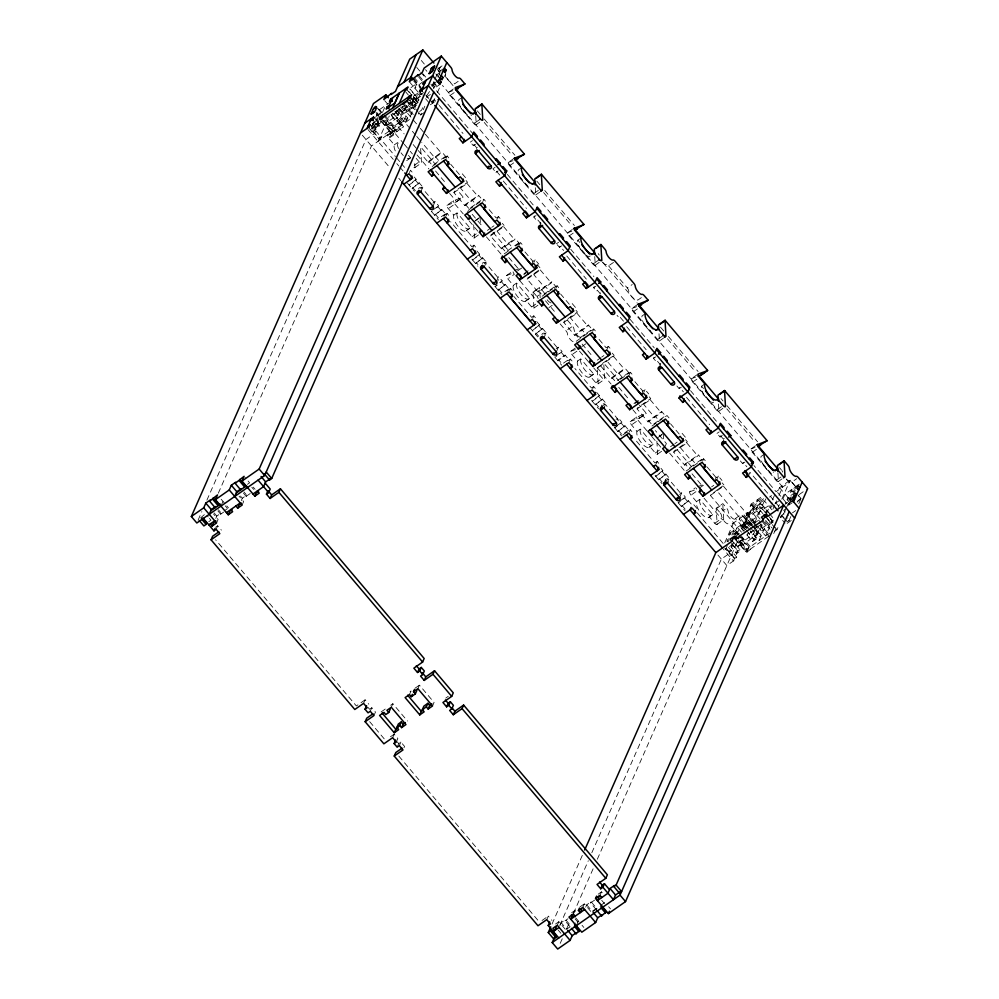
<?xml version="1.0" encoding="UTF-8"?>
<svg xmlns="http://www.w3.org/2000/svg" width="999" height="999" viewBox="0 0 999 999"><rect width="100%" height="100%" fill="white"/><g stroke="black" fill="none" stroke-linecap="round" stroke-linejoin="round"><path stroke-width="0.75" stroke-dasharray="5 3.75" d="M737.512 532.717L734.69 534.403M378.246 116.808L376.586 120.742L378.171 120.005M743.019 539.01L739.822 541.333L737.474 546.803L740.783 544.268L743.044 539.085L741.645 537.387M198.089 520.129L201.86 511.575M206.893 500.174L365.959 139.51L374.775 133.342L380.269 139.835L381.318 137.475L375.811 130.981L373.564 132.555L378.858 120.567L372.29 125.15L374.126 127.31L380.694 122.727L381.73 120.367M373.551 122.303L370.304 129.67L379.046 123.551L376.298 120.305M375.724 117.383L378.971 110.015L391.371 101.336M200.574 517.919L205.469 513.673L208.217 516.92M369.205 128.371L372.127 131.843L373.176 129.483L379.732 124.887L377.897 122.727L371.341 127.31L373.176 129.483M374.126 127.31L375.162 124.95L380.631 121.129M382.605 112.163L385.602 105.37M375.811 130.981L374.712 133.391L371.054 129.058M379.046 123.551L378.009 125.911L374.35 121.591M372.127 131.843L378.696 127.248L379.732 124.887M218.319 493.206L371.453 145.991L387.512 134.765L389.073 131.219L390.909 133.379L389.348 136.925L387.512 134.765M378.034 141.396L389.298 115.934M391.683 115.534L392.732 113.174L398.226 119.655L397.177 122.015L391.683 115.534L400.437 109.403L398.176 114.523L385.764 123.202L383.017 119.955M220.929 506.131L223.002 501.411L218.631 504.47M215.759 518.444L216.808 516.083L221.179 513.024L218.431 509.777M216.558 522.964L218.119 519.418L213.536 514.01M217.907 510.951L220.654 514.198L221.179 513.024M399.675 108.304L394.78 112.55M381.069 121.241L390.259 132.03L391.296 129.67L407.767 118.057L399.875 108.741M216.146 529.333L217.707 525.799L221.366 530.119M402.622 106.244L402.11 107.417L404.295 105.894M381.293 120.991L391.371 132.879L392.445 130.494L381.418 117.545M396.815 110.215L400.474 114.548L401.523 112.188L419.018 99.937L409.865 89.123M398.326 122.852L400.162 125.012L406.718 120.417L404.895 118.257L398.326 122.852L397.115 125.599L404.145 133.903M398.226 119.655L400.412 118.132L402.659 113.012L399.001 108.691M400.611 106.993L405.532 112.812L406.581 110.452L404.745 108.292L406.418 104.52M389.348 136.925L393.718 133.866L395.279 130.32L385.414 118.681M391.371 132.879L412.063 117.582M404.745 109.927L407.205 104.333M400.162 125.012L401.198 122.652L393.306 113.337M407.517 101.998L409.353 104.158L410.389 101.811L423.526 92.62M422.714 81.856L414.81 88.199L416.895 83.479L409.353 88.761M403.671 121.004L405.931 115.896L397.177 122.015M414.086 97.415L411.313 103.709L413.136 105.869L412.1 108.229L408.154 103.571M406.718 120.417L407.767 118.057M415.921 99.575L416.958 97.215L410.052 89.061M415.796 103.834L410.239 116.421L412.724 114.685M404.745 108.292L417.869 99.113L420.092 94.081M241.283 500.586L242.32 498.226L246.703 495.167L243.956 491.92M391.296 129.67L385.801 123.177L384.727 125.562L386.95 124.013L385.876 126.398L390.771 122.153L412.849 107.517L413.923 105.132L417.982 102.298L419.018 99.937M242.07 505.107L243.631 501.573L239.061 496.166M243.431 493.106L246.179 496.341L246.703 495.167M429.52 91.533L425.087 98.139L429.67 103.546M418.356 114.011L418.906 112.8M431.905 86.114L434.303 80.682M434.902 79.321L440.284 67.108M422.652 107.73L421.615 110.09L419.418 111.626M434.627 82.218L433.067 85.764L431.231 83.604M418.731 112.662L420.704 114.985L422.265 111.451M423.251 109.765L424.812 106.231M440.097 72.577L437.862 77.647L436.063 75.462M436.638 85.077L434.453 86.601L433.416 88.961L439.972 84.378M432.729 103.134L435.015 98.027M437.4 92.595L440.397 85.814M444.592 76.311L445.779 73.601M409.44 172.565L410.489 170.205L414.148 174.538M419.18 182.829L412.1 188.599L419.18 182.829L422.852 187.15L420.766 191.87M416.133 179.221L409.041 184.99L415.609 180.394L416.133 179.221L414.298 177.06M418.206 150.512L428.259 162.362L428.771 161.189L441.908 151.998L445.566 156.331L444.53 158.691M428.259 162.362L441.383 153.184L441.908 151.998M446.166 158.366L447.202 156.006L450.861 160.327M432.979 206.293L435.064 201.573L438.723 205.894L433.828 210.14M431.643 211.663L432.155 210.489M441.77 209.503L434.69 215.272L441.77 209.503L445.442 213.823L444.393 216.184M475.574 144.193L473.389 145.717L470.329 142.12L470.854 140.934M473.389 145.717L473.901 144.543L477.572 148.863M476.735 203.409L482.205 199.588L478.533 195.255L478.022 196.441L464.897 205.619L453.908 192.645L454.42 191.471L467.544 182.28L465.721 180.12M446.078 215.821L447.127 213.461L450.786 217.782M460.989 186.875L460.464 188.049L471.453 201.036L471.978 199.85L475.636 204.171L469.08 208.766L467.52 212.312M453.908 192.645L467.033 183.466L467.544 182.28M464.897 205.619L465.409 204.445L478.533 195.255M482.792 201.611L483.841 199.251L487.5 203.584M495.104 167.258L492.919 168.794L495.979 172.39L496.491 171.216L500.162 175.537M472.952 247.54L473.988 245.18L477.659 249.513M479.632 254.196L472.552 259.965L479.108 255.382L479.632 254.196L476.885 250.949M482.692 257.804L475.599 263.574L482.692 257.804L486.351 262.125L484.265 266.845M497.452 218.918L498.489 216.558L502.16 220.879M517.794 245.205L518.843 242.844L515.172 238.511L514.66 239.698L501.535 248.876L490.534 235.901L491.058 234.715L497.627 230.132L497.102 231.306L508.091 244.28L508.616 243.107L512.275 247.427M490.534 235.901L503.671 226.723L504.183 225.537L502.36 223.376M501.535 248.876L502.047 247.702L515.172 238.511M496.478 281.268L498.563 276.548L502.222 280.869L495.142 286.638L502.222 280.869M498.076 280.469L498.464 279.595M505.282 284.478L498.201 290.247L505.282 284.478L508.941 288.798L507.904 291.159M519.43 244.867L520.479 242.507L524.138 246.84M541.071 223.838L537.412 219.518L536.888 220.692L533.841 217.095L534.353 215.909M509.59 290.796L510.626 288.436L514.285 292.769M531.381 264.885L532.942 261.351L535.127 259.815L538.798 264.136M534.09 262.175L535.127 259.815M554.433 288.461L555.481 286.101L551.81 281.768L551.298 282.954L538.174 292.133L527.172 279.158L527.697 277.972L540.821 268.793L538.074 265.547M534.265 273.389L533.741 274.563L544.73 287.537L545.254 286.363L548.913 290.684L542.357 295.279L538.686 290.946L551.81 281.768M527.172 279.158L540.309 269.967L540.821 268.793M538.174 292.133L538.686 290.946M557.192 244.668L559.477 247.377L560.002 246.191L563.661 250.512M532.779 318.206L533.816 315.846L537.474 320.167M363.549 703.371L365.11 699.824L368.768 704.158M539.472 324.85L532.392 330.619L539.472 324.85L535.814 320.517M542.532 328.446L535.452 334.228L542.532 328.446L546.191 332.779L544.105 337.5M556.068 288.124L557.117 285.764L560.776 290.097M370.254 711.276L371.815 707.742L375.474 712.062L373.913 715.596M391.283 707.267L392.844 703.721L407.505 721.028M586.65 333.179L592.12 329.345L588.448 325.025L587.936 326.211L574.812 335.389L563.811 322.415L564.335 321.228L577.459 312.05L575.624 309.89M570.904 316.646L570.379 317.819L581.368 330.794L581.893 329.62L585.551 333.941L578.995 338.536L575.324 334.203L588.448 325.025M556.318 351.91L558.404 347.19L562.075 351.523L556.081 356.531M563.811 322.415L576.935 313.224L577.459 312.05M409.49 694.53L411.051 690.996L407.767 693.294M558.553 359.715L558.041 360.901L565.122 355.12L568.781 359.453L562.225 364.036L558.553 359.715L565.122 355.12M392.632 737.699L394.193 734.165L397.852 738.486L396.291 742.032M599.999 293.406L597.252 290.172L596.728 291.346L593.681 287.737L594.193 286.563M417.869 688.673L419.43 685.127L434.09 702.434L432.53 705.968M574.812 335.389L575.324 334.203M397.14 747.14L398.701 743.606L400.886 742.07L404.558 746.39L402.997 749.937M399.325 745.616L400.886 742.07M569.418 361.463L570.454 359.103L574.113 363.424M592.707 331.381L593.756 329.021L597.414 333.354M607.367 348.688L608.403 346.328L612.075 350.649M592.632 388.848L593.668 386.488L597.34 390.809M575.274 348.077L570.679 351.298A2.897 1.136 55 0 0 571.99 354.633L577.484 361.126A10.152 3.971 55 0 0 582.08 372.827A10.152 3.971 55 0 0 590.309 376.261L595.804 382.754A2.897 1.136 55 0 0 598.151 383.741L597.19 368.144A2.91 1.136 55 0 1 597.252 367.719L613.573 356.481L614.098 355.307L612.262 353.147M599.313 395.492L592.232 401.273L598.801 396.678L599.313 395.492L596.565 392.257M602.372 399.101L595.292 404.87L602.372 399.101L606.031 403.421L603.958 408.141M622.19 377.197L618.531 372.877L618.006 374.051L607.017 361.076L607.542 359.89L600.973 364.485L600.449 365.671L611.45 378.646L611.962 377.46L625.087 368.281L628.758 372.602L627.709 374.962M601.448 405.894L601.848 405.02M611.45 378.646L624.575 369.455L625.087 368.281M629.345 374.637L630.394 372.277L634.053 376.598M617.357 419.905L617.744 419.018L605.531 404.595A2.173 1.948 23.8 0 0 601.76 405.819M615.347 426.76L614.822 427.947L621.915 422.165L618.244 417.844L616.058 419.38M624.962 425.774L617.882 431.543L624.962 425.774L628.633 430.107L627.584 432.455M660.751 365.147L657.092 360.814L656.568 362L653.521 358.391L654.033 357.217M641.296 394.655L642.856 391.108L645.042 389.585L648.713 393.906M644.005 391.945L645.042 389.585M659.927 419.692L665.396 415.859L661.725 411.538L661.213 412.712L648.076 421.903L637.087 408.916L637.612 407.742L650.736 398.564L647.989 395.317M629.27 432.105L630.307 429.745L633.978 434.066M644.168 403.146L643.656 404.333L654.645 417.307L655.169 416.133L658.828 420.454L652.272 425.05L648.601 420.716L661.725 411.538M637.087 408.916L650.212 399.737L650.736 398.564M648.076 421.903L648.601 420.716M676.872 385.964L679.17 388.673L679.682 387.487L683.353 391.82M656.143 463.823L657.18 461.463L660.839 465.784M665.334 445.904L666.37 443.544L655.381 430.569M665.871 474.075L658.791 479.845L665.871 474.075L669.542 478.409L667.457 483.116M662.824 470.467L655.744 476.248L662.3 471.653L662.824 470.467L660.988 468.306M697.652 462.175L702.035 459.115L698.363 454.795L697.839 455.969L684.715 465.159L673.726 452.172L674.25 450.999L687.374 441.82L685.539 439.647M664.959 480.869L665.346 479.995M673.726 452.172L686.85 442.994L687.374 441.82M684.715 465.159L685.239 463.973L698.363 454.795M679.67 497.539L681.755 492.819L685.414 497.152L678.333 502.922L678.858 501.735M688.473 500.749L681.38 506.518L688.473 500.749L692.132 505.082M702.622 461.151L703.658 458.791L707.329 463.111M722.265 435.439L720.079 436.975L717.02 433.366L717.544 432.192M720.079 436.975L720.591 435.789L723.338 439.036M714.572 481.156L716.133 477.622L718.318 476.086L721.977 480.419M717.282 478.446L718.318 476.086M741.508 532.205L710.364 495.429L717.444 489.66L716.932 490.846L750.037 529.92M710.364 495.429L723.488 486.251L724.013 485.064L722.177 482.904M740.384 460.939L742.669 463.648L743.194 462.462L746.852 466.795M546.74 919.642L548.301 916.108L551.96 920.429M748.413 475.849L749.987 472.315L778.683 506.193M552.047 924L582.804 854.27M724.712 542.882L735.489 518.456L741.258 514.423L752.247 527.397M730.094 532.929L729.058 535.289L735.614 530.694L736.663 528.334L738.486 530.506L731.93 535.089L730.094 532.929L736.663 528.334M557.28 925.236L558.841 921.702L565.259 929.27M559.765 925.461L588.299 860.763M591.82 852.746L721.353 559.09L730.157 552.922L726.498 548.588M727.309 545.566L725.686 549.25L734.44 543.131L733.391 545.491L731.206 547.015L736.7 553.508L738.885 551.985L739.934 549.625L733.828 542.232M731.93 535.089L734.352 529.582L746.753 520.916L744.667 525.636L749.562 521.391L756.368 517.445L758.453 512.724L772.277 503.059M560.152 925.037L561.201 922.676L565.571 919.617L571.066 926.11L566.695 929.17L561.201 922.676M746.503 527.797L739.173 519.143L741.258 514.423M734.977 534.964L736.013 532.604L737.986 534.927M569.63 926.21L565.047 920.803L565.571 919.617M739.173 519.143L747.015 512.837L757.092 524.737M733.204 542.594L728.945 552.135L731.206 550.561L736.638 557.092L735.589 559.452L726.847 565.571L715.846 552.597M736.8 534.453L740.983 524.95L735.489 518.456M756.58 525.911L746.503 514.023L747.015 512.837M748.488 520.329L747.452 522.689L749.287 524.85L742.719 529.445L740.896 527.285L741.932 524.925L748.488 520.329L761.313 535.476L752.572 541.595L744.317 531.855M753.171 523.239L746.265 515.097L747.314 512.737L760.439 503.546L762.262 505.706L749.138 514.897L747.314 512.737M762.262 505.706L765.047 499.413L751.922 508.603L750.087 506.443L751.123 504.083L763.161 495.666M743.406 530.781L741.57 528.621L742.619 526.261L744.804 524.725L747.065 519.617L751.635 525.024M749.45 526.548L744.867 521.141L745.916 518.781L763.411 506.543L768.905 513.024M749.138 514.897L752.959 506.243L764.26 498.326M560.227 943.343L562.737 937.649M566.508 929.095L569.655 921.965M573.426 913.411L593.543 867.794M597.315 859.24L739.235 537.474M573.351 913.998L574.912 910.451L576.748 912.611M752.572 541.595L753.608 539.235L748.114 532.742L747.077 535.102L755.818 528.983L753.571 534.103L741.158 542.782L740.109 545.142L742.332 543.593L741.258 545.966L764.385 528.971L763.86 530.157L768.243 527.097L769.317 524.712M740.147 545.117L741.183 542.757L739.36 540.596M746.265 515.097L759.39 505.906L760.439 503.546M582.804 907.379L584.365 903.845L591.695 912.499M576.311 925.698L578.396 920.991L574.013 924.05M754.632 523.014L760.189 510.427L762.374 508.903L763.411 506.543M585.676 907.192L586.713 904.832L591.096 901.76L596.59 908.253L596.066 909.44L590.571 902.946L591.096 901.76M765.734 498.926L764.697 501.286L773.863 512.1M734.652 538.623L745.604 551.623L746.653 549.263L769.68 533.154M735.764 539.485L746.753 552.459L748.838 547.739L738.973 536.088M750.361 527.634L755.868 534.115L756.905 531.755L774.4 519.517L769.829 514.11M766.333 513.024L767.369 510.664L764.085 512.962M766.383 513.711L770.017 505.457M772.452 499.95L774.874 494.443M746.753 552.459L751.648 548.214L740.659 535.239M760.127 529.507L762.599 523.913M771.228 505.419L770.192 507.779L773.476 505.482M797.939 485.464L791.383 490.059L793.218 492.22L795.679 486.688L790.172 480.207L779.545 487.649L777.459 492.357L788.448 505.344L792.244 502.684M599.937 895.391L601.498 891.857L603.334 894.018M772.939 509.115L774.762 504.994M775.374 503.608L776.585 500.861M779.008 495.354L782.654 487.1L442.445 85.439M778.209 507.342L779.407 504.62M781.805 499.2L790.172 480.207M782.954 498.851L785.039 494.13L802.172 482.142M769.28 524.737L773.363 521.878L774.4 519.517M792.744 497.265L786.176 501.86L785.139 504.22L790.609 500.387M788.96 501.86L787.125 499.687L788.174 497.327L793.643 493.506M791.383 490.059L790.334 492.42L796.902 487.824M783.703 513.823L781.455 515.409L780.406 517.769L784.989 523.176M781.518 515.359L780.481 517.719L785.439 514.248M773.738 533.578L775.811 528.858M785.501 509.752L783.641 513.873L787.299 518.194M786.101 508.404L790.571 498.164M774.774 531.218L776.96 529.695L778.009 527.335L775.524 529.07M788.448 505.344L790.534 500.624L779.545 487.649M790.821 516.533L788.124 522.702L785.102 519.13M797.152 502.172L800.511 498.551M798.75 503.708L800.986 498.651L798.201 495.529M436.813 74.875L439.622 72.477M379.308 114.823L380.819 113.549M437.924 68.769L443.531 64.835M376.548 115.522L383.104 110.926M443.294 68.819L437.824 72.64L439.66 74.8M376.611 120.492L373.339 122.79L375.162 124.95M413.586 96.129L418.618 92.607M409.715 100.474L419.555 93.581M438.086 80.619L432.629 84.44L434.453 86.601M433.116 85.727L435.614 83.978M393.868 113.998L400.437 109.403M409.353 104.158L422.477 94.98L420.641 92.82M400.474 114.548L402.659 113.012M406.581 110.452L419.705 101.274L417.869 99.113M426.273 97.315L431.293 93.806M405.532 112.812L418.668 103.634L413.736 97.815M394.842 125.662L399.762 122.215L403.621 126.773A2.91 1.136 55 0 1 403.396 127.023L394.056 130.432L387.487 135.015A2.897 1.136 55 0 0 388.798 138.362L394.293 144.855A10.152 3.971 55 0 0 395.679 151.736M458.179 81.344L454.483 83.928A2.897 1.136 55 0 0 452.809 82.667L451.623 82.692A5.807 2.273 55 0 1 445.741 75.749L445.379 73.901M389.073 131.219L379.595 137.85L395.429 156.543M431.918 101.249L434.29 99.588L438.249 104.271M381.318 137.475L379.121 138.998L368.069 126.074M431.63 102.273L433.816 100.737M390.259 132.03L392.445 130.494M430.357 104.795L438.037 99.425M475.724 116.084L476.248 124.588A2.897 1.136 55 0 1 473.901 123.601L450.087 95.492A2.897 1.136 55 0 1 448.776 92.145L455.332 87.55M390.909 133.379L395.279 130.32M396.903 131.568L403.621 126.773M420.704 114.985L423.988 112.687M389.622 137.787L395.367 133.766A2.897 1.136 55 0 1 394.056 130.432M450.087 95.492L454.682 92.27M394.293 144.855L397.577 142.557L399.55 144.88M462.137 97.378L458.866 99.675A10.152 3.971 55 0 0 463.449 111.376A10.152 3.971 55 0 0 471.69 114.823M408.429 155.369L410.402 157.692L407.117 159.99A10.152 3.971 55 0 1 405.994 160.976M406.68 160.614L409.965 158.317M418.356 162.462L412.612 166.471A2.897 1.136 55 0 0 414.972 167.457L414.61 161.788M474.725 123.027L480.457 119.006M414.847 167.632L421.528 162.862L420.554 147.278A2.91 1.136 55 0 1 420.629 146.853L434.465 163.187M476.123 124.763L479.695 122.178M437.912 161.688L432.442 165.509L428.771 161.189M445.566 156.331L438.998 160.926L435.339 156.593L434.815 157.78L421.765 142.358M432.205 166.496L437.2 162.999M443.456 158.629L447.202 156.006M470.329 142.12L472.515 140.584M420.654 188.686L422.852 187.15M432.867 203.097L435.064 201.573M433.254 209.715L438.723 205.894M478.421 218.681L473.501 222.128L474.475 237.712A2.897 1.136 55 0 1 472.115 236.726L466.62 230.245A10.152 3.971 55 0 1 458.391 226.798A10.152 3.971 55 0 1 453.796 215.097L448.301 208.616A2.897 1.136 55 0 1 446.99 205.27L453.558 200.687L462.899 197.278A2.91 1.136 55 0 0 463.136 197.028L457.205 190.022M535.314 187.75L535.751 194.842A2.897 1.136 55 0 1 533.404 193.856L509.59 165.734A2.897 1.136 55 0 1 508.279 162.4L514.847 157.805M495.979 172.39L498.164 170.866M446.99 205.27L456.343 201.873A2.91 1.136 55 0 0 456.568 201.623L463.136 197.028M456.406 201.823L462.974 197.228M449.125 208.042L454.87 204.021A2.897 1.136 55 0 1 453.558 200.687M509.59 165.734L514.51 162.3M445.442 213.823L438.873 218.419L435.214 214.086M443.369 216.084L447.127 213.461M453.796 215.097L457.08 212.812L469.905 227.947L466.62 230.245M521.653 167.632L518.369 169.93A10.152 3.971 55 0 0 521.79 180.145A10.152 3.971 55 0 0 530.069 186.064M468.843 209.753L483.841 199.251M475.212 220.554L480.132 217.108M466.183 230.869L469.468 228.571M498.489 216.558L496.303 218.094L487.312 207.467M472.115 236.726L477.859 232.717M534.228 193.282L539.972 189.261M474.35 237.887L481.031 233.117M535.626 195.017L539.735 192.145M487.4 230.394L490.684 228.097M491.77 227.335L493.956 225.799M473.988 245.18L471.803 246.716L450.611 221.703M498.713 229.358L504.183 225.537M533.841 217.095L536.026 215.559M484.165 263.661L486.351 262.125M518.843 242.844L505.719 252.023L502.047 247.702M504.22 253.883L509.228 250.387M515.472 246.016L520.479 242.507M544.467 293.394A2.897 1.136 55 0 0 543.506 291.92L539.647 287.362L533.079 291.958A2.91 1.136 55 0 0 533.004 292.382L533.978 307.967A2.897 1.136 55 0 1 531.63 306.98L526.136 300.499A10.152 3.971 55 0 1 517.894 297.053A10.152 3.971 55 0 1 513.311 285.352L507.817 278.871A2.897 1.136 55 0 1 506.505 275.524L513.061 270.929A2.897 1.136 55 0 0 514.373 274.275L508.628 278.296M594.73 256.593L595.267 265.097A2.897 1.136 55 0 1 592.907 264.111L569.093 235.989A2.897 1.136 55 0 1 567.782 232.655L574.35 228.059M517.557 270.929L522.415 267.532M556.431 243.768L558.616 242.233M569.093 235.989L573.688 232.779M559.477 247.377L561.663 245.841M524.038 273.651L528.409 270.592M523.788 274.638L526.298 272.889M513.311 285.352L516.583 283.067L529.408 298.202L526.136 300.499M586.913 255.732A10.152 3.971 55 0 1 579.882 248.227A10.152 3.971 55 0 1 577.872 240.185L581.156 237.887M508.941 288.798L502.385 293.394L498.713 289.061M506.88 291.059L510.626 288.436M247.402 484.34L249.588 482.804L245.005 477.397M533.004 292.382L537.924 288.936M208.779 521.69L210.964 520.167L209.141 517.994M224.126 510.951L227.41 508.666M220.654 514.198L223.601 512.137M246.179 496.341L250.187 493.543M525.686 301.124L528.971 298.826M538.199 298.726A2.897 1.136 55 0 0 536.938 296.516L541.87 293.069M550.012 289.922L555.481 286.101M542.107 296.266L547.115 292.769M548.364 291.895L557.117 285.764M215.509 527.322L217.707 525.799M531.63 306.98L537.375 302.972M593.731 263.536L599.475 259.515M533.853 308.142L540.546 303.371M595.142 265.272L599.862 261.875M533.816 315.846L531.63 317.37L514.06 296.603M548.951 307.605L552.222 305.307M602.372 262.113A5.807 2.273 55 0 0 605.719 264.635L606.905 264.61A2.897 1.136 55 0 1 608.591 265.871L613.511 262.425M593.681 287.737L595.866 286.214M544.005 334.303L546.191 332.779M567.669 329.695L572.589 326.261L566.67 319.28M641.358 297.627L637.674 300.212A2.897 1.136 55 0 0 635.988 298.951L634.802 298.963A5.807 2.273 55 0 1 628.933 292.033L628.571 290.185A2.897 1.136 55 0 0 627.31 287.974L632.23 284.528M556.218 348.726L558.404 347.19M576.248 341.271L593.756 329.021M555.506 356.106L562.075 351.523M659.003 333.778L659.44 340.859A2.897 1.136 55 0 1 657.092 339.885L633.279 311.763A2.897 1.136 55 0 1 631.955 308.416L638.523 303.833M581.73 346.703L586.588 343.294M572.814 354.058L578.546 350.05M633.279 311.763L638.199 308.316M567.956 360.851L570.454 359.103M577.484 361.126L580.769 358.828L593.593 373.976L590.309 376.261M645.329 313.661L642.045 315.959A10.152 3.971 55 0 0 645.179 325.749A10.152 3.971 55 0 0 653.321 332.143M608.403 346.328L606.218 347.852L597.227 337.237M597.315 360.164L600.586 357.867M601.685 357.105L603.871 355.569M608.628 359.128L614.098 355.307M597.19 368.144L602.11 364.71M589.872 376.885L593.156 374.6M595.804 382.754L601.548 378.733M657.904 339.31L663.648 335.289M593.668 386.488L591.483 388.012L574.862 368.419M598.026 383.916L604.72 379.145L603.746 363.561A2.91 1.136 55 0 1 603.821 363.137L618.643 380.631M659.315 341.046L663.411 338.174M628.758 372.602L615.634 381.793L611.962 377.46M620.391 379.27L630.394 372.277M653.521 358.391L655.706 356.868M600.561 407.255L606.031 403.421M633.953 403.421L638.324 400.362M634.952 403.521L638.711 400.899M616.445 425.999L621.915 422.165M661.613 434.965L656.693 438.399L657.667 453.996A2.897 1.136 55 0 1 655.307 453.009L649.812 446.516A10.152 3.971 55 0 1 641.583 443.081A10.152 3.971 55 0 1 636.987 431.381L631.493 424.887A2.897 1.136 55 0 1 630.182 421.553L636.75 416.958L646.091 413.549A2.91 1.136 55 0 0 646.316 413.311L639.397 405.144M718.506 404.033L718.943 411.113A2.897 1.136 55 0 1 716.595 410.127L692.782 382.018A2.897 1.136 55 0 1 691.47 378.671L698.026 374.088M679.17 388.673L681.355 387.137M630.182 421.553L639.535 418.144A2.91 1.136 55 0 0 639.76 417.894L646.316 413.311M639.597 418.106L646.166 413.511M632.317 424.313L638.061 420.304A2.897 1.136 55 0 1 636.75 416.958M692.782 382.018L697.377 378.808M628.633 430.107L622.065 434.69L618.406 430.369M622.814 434.99L630.307 429.745M636.987 431.381L640.272 429.083L653.096 444.218L649.375 447.14L652.659 444.855M710.589 401.76A10.152 3.971 55 0 1 703.571 394.255A10.152 3.971 55 0 1 701.56 386.213L704.832 383.916M652.022 426.024L657.03 422.527M658.279 421.653L667.032 415.534L670.691 419.855M659.627 435.964L663.324 433.379M655.307 453.009L661.051 448.988M717.407 409.565L723.151 405.544M657.542 454.17L664.223 449.4M718.818 411.288L723.051 408.241M670.591 446.678L673.863 444.38M674.962 443.606L677.147 442.082M657.18 461.463L654.994 462.987L634.815 439.173M717.02 433.366L719.205 431.843M664.073 482.23L669.542 478.409M686.163 471.029L703.658 458.791M365.11 699.824L356.356 705.943L215.634 539.797M371.815 707.742L369.618 709.265L368.107 707.479M679.57 494.355L681.755 492.819M732.13 523.876L737.062 520.429A2.897 1.136 55 0 0 735.376 519.18L734.19 519.193A5.807 2.273 55 0 1 728.321 512.262L727.959 510.414A2.897 1.136 55 0 0 726.698 508.204L722.826 503.633L716.271 508.229A2.91 1.136 55 0 0 716.196 508.653L717.17 524.25A2.897 1.136 55 0 1 714.809 523.264L709.315 516.77A10.152 3.971 55 0 1 701.086 513.336A10.152 3.971 55 0 1 696.49 501.635L690.996 495.142A2.897 1.136 55 0 1 689.685 491.808L695.429 487.787M777.921 472.864L778.446 481.368A2.897 1.136 55 0 1 776.098 480.382L752.284 452.272A2.897 1.136 55 0 1 750.973 448.926L757.529 444.343M679.944 500.974L685.414 497.152M699.263 488.149L705.594 483.803M381.156 711.912L385.527 708.853M390.659 705.257L392.844 703.721M415.06 688.186L419.43 685.127M691.82 494.567L697.564 490.559A2.897 1.136 55 0 1 696.266 488.211M752.284 452.272L756.88 449.063M742.669 463.648L744.854 462.112M711.6 486.863L713.786 485.339M696.49 501.635L699.775 499.338L712.599 514.473L709.315 516.77M764.347 454.17L761.063 456.468A10.152 3.971 55 0 0 765.359 467.819A10.152 3.971 55 0 0 773.701 471.94M718.543 488.898L724.013 485.064M716.196 508.653L721.116 505.219M390.447 736.787L394.193 734.165M445.754 698.089L448.251 696.34M708.878 517.395L711.85 515.322M739.847 536.076L730.494 525.024A2.897 1.136 55 0 0 728.82 523.763L727.634 523.788A5.807 2.273 55 0 1 721.753 516.845L721.39 514.997A2.897 1.136 55 0 0 720.129 512.787L725.049 509.353M714.809 523.264L720.554 519.243M776.922 479.807L782.667 475.799M717.045 524.425L723.726 519.655L722.764 504.07A2.91 1.136 55 0 1 722.826 503.633M778.321 481.543L781.892 478.958M750.087 506.443L763.211 497.252M769.592 497.052L771.603 495.641M786.688 479.57A5.807 2.273 55 0 0 788.91 480.906L790.097 480.894A2.897 1.136 55 0 1 791.782 482.155L796.702 478.708M746.503 514.023L750.873 510.964L760.951 522.852M744.867 521.141L747.065 519.617M740.896 527.285L747.452 522.689M779.095 500.736L775.087 503.533L773.251 501.373M793.218 492.22L795.404 490.684M733.828 534.128L736.013 532.604M741.57 528.621L750.324 522.489L748.076 527.609L740.646 532.804M729.07 538.673L726.885 540.209L728.721 542.37M726.935 541.795L729.133 540.272M787.125 499.687L792.594 495.866M735.689 536.276L739.41 533.666M753.908 523.526L760.838 518.681M799.1 494.63L806.443 489.485M792.382 500.961L788.011 504.02L786.176 501.86M758.016 525.824L750.162 532.117M757.492 526.997L761.862 523.938M785.888 508.766L783.703 510.289L788.286 515.696M739.66 541.645L742.944 539.348M797.664 501.061L800.948 498.776M737.499 546.565L740.783 544.268L738.036 541.021M755.868 534.115L758.054 532.592L752.559 526.098M753.608 539.235L755.793 537.699L750.299 531.218M739.934 549.625L731.181 555.744L724.762 548.176M792.469 512.862L795.741 510.576M736.638 557.092L734.452 558.628L725.349 547.764M786.95 521.89L789.135 520.367M745.604 551.623L747.801 550.099L737.749 538.186M768.668 536.313L747.277 551.273L736.288 538.299M787.162 523.376L794.655 518.131M542.045 920.479L548.301 916.108M555.556 924L558.841 921.702M571.64 912.749L574.912 910.451M579.994 906.905L584.365 903.845M598.214 894.155L601.498 891.857M565.047 920.803L567.994 918.743M590.571 902.946L594.58 900.136M596.59 908.253L592.207 911.313L586.713 904.832M600.599 905.444L604.969 902.384L603.146 900.224M592.969 911.6L601.898 905.356M448.776 92.145L452.784 90.684M387.487 135.015L396.84 131.618A2.91 1.136 55 0 0 397.065 131.369L393.194 126.811A2.897 1.136 55 0 0 391.521 125.549L390.334 125.562A5.807 2.273 55 0 1 385.052 120.117M508.279 162.4L513.623 160.452M567.782 232.655L571.79 231.194M514.398 270.454L521.078 268.019M506.505 275.524L514.51 272.615M631.955 308.416L637.3 306.481M570.679 351.298L576.023 349.35M691.47 378.671L695.479 377.21M750.973 448.926L754.982 447.465M697.589 486.725L704.258 484.29M689.685 491.808L696.365 489.373M790.384 499.737L788.174 497.327M580.881 337.237L580.082 337.25A5.807 2.273 55 0 1 574.213 330.319L573.851 328.471A2.897 1.136 55 0 0 572.589 326.261M789.947 499.762L791.32 501.386M477.322 110.901L480.294 114.41M484.253 119.068L514.885 155.245M536.838 181.156L539.797 184.653M544.742 190.497L574.388 225.499M608.591 265.871L627.31 287.974M660.514 327.185L664.472 331.843M668.418 336.513L698.076 371.528M721.016 398.601L722.989 400.936M726.935 405.606L757.579 441.783M779.482 467.632L781.418 469.917M791.782 482.155L795.641 486.713M437.937 67.77L440.959 71.341M444.98 76.099L453.034 85.602M484.24 122.44L512.425 155.707M543.618 192.545L571.803 225.824M603.009 262.662L637.225 303.059M667.432 338.711L695.604 371.99M726.81 408.828L754.994 442.095M786.201 478.933L789.222 482.505L776.086 491.683L753.945 465.546M798.238 495.204L800.986 498.451M437.325 69.455L439.148 71.628M577.872 240.185L579.845 242.52M701.56 386.213L703.533 388.536M435.876 73.926L438.623 77.16M421.316 60.477L424.325 64.048M425.524 69.693L426.898 71.316M433.578 82.28L435.414 84.44M422.989 73.864L425.736 77.11M416.758 67.445L419.78 71.016M420.791 72.203L424.812 76.96M430.856 84.091L472.115 132.805M507.342 174.4L535.526 207.68M570.754 249.263L593.906 276.598M630.144 319.38L654.295 347.902M690.534 390.684L717.707 422.764M419.13 75.749L422.802 80.07M418.618 76.923L422.277 81.256M623.501 321.166L619.842 316.845L619.318 318.019L617.032 315.322M439.235 105.432L462.987 133.479M503.284 181.056L526.485 208.454M566.795 256.031L586.351 279.096M626.648 326.673L646.178 349.75M686.475 397.34L709.677 424.725M414.21 77.472L419.705 83.966M413.686 78.659L421.016 87.3M413.224 79.158L420.554 87.812M425.786 94.905L428.808 98.476M429.82 99.663L432.842 103.234M782.08 515.559L784.09 517.932M413.661 80.981L419.58 87.962M426.136 95.779L427.959 97.939M781.455 515.409L786.026 520.816M419.53 91.696L422.277 94.942M409.315 81.718L420.304 94.693M770.516 514.622L757.692 499.488L756.643 501.848L758.478 504.008L755.706 510.302L753.87 508.141L752.834 510.501L760.726 519.817M413.461 96.94L417.12 101.261L416.084 103.621L413.336 100.387M770.704 518.656L772.539 520.816L771.465 523.201L773.301 525.362M408.816 91.483L410.651 93.644M413.399 96.891L417.982 102.298M762.374 508.903L766.033 513.224M768.78 516.471L773.363 521.878M405.844 88.499L409.79 93.157M759.39 505.906L765.309 512.899M770.241 518.718L772.215 521.053L765.621 535.988L757.604 526.523M766.008 516.695L771.503 523.176M774.213 526.448L776.96 529.695M405.719 91.933L408.466 95.18M412.125 99.5L417.332 105.632M760.189 510.427L762.936 513.673M766.595 518.006L774.837 527.697M409.315 99.75L415.759 107.293M765.646 520.392L772.027 527.984M751.123 504.083L760.289 514.897M409.852 102.173L417.982 111.726M765.097 521.59L770.316 527.747M407.355 101.024L414.685 109.678M762.749 520.604L770.067 529.258M761.713 520.979L765.659 525.636L759.065 540.584L750.823 530.856M404.42 103.996L414.498 115.884M758.89 522.489L769.879 535.464M465.522 177.635L461.85 173.302L459.665 174.837L450.674 164.211M575.436 307.392L571.765 303.072L569.58 304.595L560.589 293.981M685.351 437.162L681.68 432.842L679.495 434.365L670.504 423.751M402.984 104.096L413.062 115.984M760.202 525.824L769.355 536.638M401.998 106.681L419.318 127.123M420.317 128.309L424.325 133.054M425.337 134.228L441.383 153.184M467.033 183.466L478.022 196.441M503.671 226.723L514.66 239.698M524.95 251.91L532.942 261.351M540.309 269.967L551.298 282.954M576.935 313.224L587.936 326.211M613.573 356.481L624.575 369.455M634.865 381.668L642.856 391.108M650.212 399.737L661.213 412.712M686.85 442.994L697.839 455.969M707.142 467.008L716.133 477.622M723.488 486.251L756.593 525.337M754.158 524.413L759.09 530.232L754.757 540.059L741.932 524.925M744.068 514.91L754.145 526.798M398.776 108.941L401.523 112.188M743.556 516.083L756.905 531.755M395.429 111.276L415.759 135.277M416.733 136.426L420.779 141.196M680.294 447.589L691.283 460.564L691.808 459.378L695.466 463.711L688.898 468.294L685.239 463.973M394.917 111.638L400.412 118.132M744.804 524.725L747.552 527.971M384.702 100.649L387.45 103.896M742.619 526.261L745.366 529.507M492.982 232.28L508.803 250.949M677.16 449.725L691.982 467.22M465.409 204.445L469.08 208.766M413.186 144.58L417.207 149.326M435.552 171.041L446.541 184.016M472.19 214.298L483.179 227.273M508.828 257.555L519.817 270.529M545.466 300.811L556.455 313.786M582.105 344.056L593.094 357.043M618.743 387.312L629.732 400.299M692.02 473.826L703.009 486.8M385.277 115.659L396.266 128.646M379.383 109.69L382.13 112.937M737.549 532.592L738.898 534.14M378.396 108.953L381.143 112.2M735.614 530.694L738.361 533.941M377.135 107.842L380.906 112.288M417.033 154.945L428.896 168.943M449.65 193.456L456.568 201.623M486.426 236.863L501.248 254.37M533.079 291.958L536.938 296.516M560.114 323.863L566.021 330.844A2.897 1.136 55 0 1 567.282 333.054L567.644 334.902A5.807 2.273 55 0 0 573.526 341.845L574.712 341.82A2.897 1.136 55 0 1 575.237 342.045M597.252 367.719L611.088 384.053M632.842 409.727L639.76 417.894M669.605 453.146L684.44 470.654M716.271 508.229L720.129 512.787M384.752 116.846L395.741 129.82M740.134 536.426L751.136 549.4M395.367 133.766L403.746 143.669M404.295 144.318L409.253 150.175M410.252 151.336L412.425 153.921M416.196 158.366L419.18 161.888A2.897 1.136 55 0 0 421.528 162.862M454.87 204.021L463.261 213.923M469.043 220.754L478.683 232.143M519.867 280.769L538.186 302.397M579.47 351.124L588.473 361.763M593.693 367.919L602.372 378.159A2.897 1.136 55 0 0 604.72 379.145M638.061 420.304L646.99 430.844M651.947 436.7L661.875 448.414M704.02 498.176L721.378 518.668A2.897 1.136 55 0 0 723.726 519.655M741.158 542.782L746.653 549.263M376.036 112.338L378.783 115.584L375.499 117.882L377.335 120.042M380.894 118.719L393.718 133.866M376.236 113.874L378.059 116.034M375.212 119.118L376.586 120.742M733.341 541.945L737.474 546.803M733.391 545.491L738.885 551.985M374.113 121.841L378.696 127.248M731.33 543.581L737.737 551.148L733.403 560.976L723.326 549.075M372.152 123.114L375.824 127.447M693.818 504.72L697.477 509.04M728.458 547.315L731.206 550.561L730.094 552.959L735.589 559.452M370.254 124.538L375.749 131.031M396.416 157.717L400.374 162.387M401.373 163.561L406.318 169.405M415.609 180.394L418.656 184.003M438.199 207.068L441.258 210.677M479.108 255.382L482.167 258.978M501.71 282.055L504.757 285.652M538.961 326.024L542.007 329.633M561.55 352.697L564.597 356.306M598.801 396.678L601.848 400.287M621.39 423.351L624.437 426.96M662.3 471.653L665.359 475.262M684.889 498.326L687.949 501.935M697.277 512.912L723.988 544.455M368.032 129.62L393.244 159.378M396.84 163.599L398.813 165.934M399.812 167.095L403.771 171.778M412.624 187.412L415.372 190.659M476.123 262.387L477.959 264.56M535.963 333.042L538.711 336.288M595.804 403.696L598.551 406.943M659.315 478.671L662.062 481.918M681.905 505.344L685.564 509.665M407.392 183.017L414.385 191.271M431.381 211.326L438.374 219.58M471.903 259.166L477.897 266.246M494.88 286.301L501.873 294.555M529.732 327.472L537.724 336.913M554.707 356.968L561.7 365.222M591.583 400.474L598.576 408.728M614.56 427.597L621.565 435.864M655.094 475.449L662.087 483.703M678.071 502.584L685.064 510.839M362.3 135.177L389.71 167.545M398.776 178.259L400.799 180.632M253.247 487.137L255.082 489.298M608.641 906.717L610.464 908.878M251.81 487.237L253.646 489.398M601.71 900.324L604.457 903.571M240.497 496.066L242.32 498.226M221.179 499.25L228.496 507.892M575.649 917.744L581.143 924.225M582.055 925.311L583.891 927.472M225.237 505.831L227.06 507.992M575.124 918.918L577.872 922.164M214.048 512.837L216.808 516.083M558.116 930.007L560.864 933.253M397.19 741.807L398.701 743.606M369.68 721.678L384.453 739.123M398.826 756.081L539.547 922.227M663.249 433.816L663.786 442.32M540.184 297.702L539.572 287.787A2.91 1.136 55 0 1 539.647 287.362M480.069 217.532L480.594 226.036M391.021 114.036A5.807 2.273 55 0 0 396.903 120.979L398.077 120.954A2.897 1.136 55 0 1 399.762 122.215M410.402 157.692A10.152 3.971 55 0 1 407.23 158.391M403.359 155.557A10.152 3.971 55 0 1 401.036 152.81M398.539 148.564A10.152 3.971 55 0 1 397.577 142.557M469.905 227.947A10.152 3.971 55 0 1 461.675 224.513A10.152 3.971 55 0 1 457.08 212.812M529.408 298.202A10.152 3.971 55 0 1 521.178 294.755A10.152 3.971 55 0 1 516.583 283.067M550.998 302.922A5.807 2.273 55 0 1 546.603 299.013M593.593 373.976A10.152 3.971 55 0 1 585.352 370.529A10.152 3.971 55 0 1 580.769 358.828M653.096 444.218A10.152 3.971 55 0 1 644.867 440.784A10.152 3.971 55 0 1 640.272 429.083M712.599 514.473A10.152 3.971 55 0 1 704.37 511.038A10.152 3.971 55 0 1 699.775 499.338M590.259 255.956A10.152 3.971 55 0 1 587.524 256.031M598.226 253.634A2.897 1.136 55 0 1 599.188 255.107M713.636 402.197A10.152 3.971 55 0 1 711.213 402.048M781.93 470.604A2.897 1.136 55 0 1 782.679 472.127M600.149 293.444A2.173 1.948 23.8 0 1 600.661 292.907M723.313 439.435A2.173 1.948 23.8 0 1 724.312 438.361M659.815 364.46A2.173 1.948 23.8 0 1 660.801 363.386M540.047 223.551A2.173 1.948 23.8 0 1 540.796 222.265M476.535 148.576A2.173 1.948 23.8 0 1 477.297 147.29M541.895 334.765A2.173 1.948 23.8 0 1 545.666 333.953L557.879 348.376A2.173 1.948 23.8 0 1 558.129 350.612M665.272 480.794A2.173 1.948 23.8 0 1 669.03 479.57L681.243 493.993A2.173 1.948 23.8 0 1 681.655 495.866M617.744 419.018A2.173 1.948 23.8 0 1 618.144 420.891M482.33 263.361A2.173 1.948 23.8 0 1 485.851 263.299L498.064 277.71A2.173 1.948 23.8 0 1 498.301 279.945M418.656 188.736A2.173 1.948 23.8 0 1 422.34 188.324L434.553 202.735A2.173 1.948 23.8 0 1 434.965 204.62"/><path stroke-width="1.5" d="M371.116 114.011C378.733 111.526 377.36 98.352 371.116 114.011L374.4 111.713M433.778 92.07L264.648 475.536L196.828 522.989L191.333 516.495L373.476 103.521L385.876 94.855L388.349 97.765M367.033 128.434L371.366 118.594L373.201 120.754M370.329 120.954L372.515 119.43L373.551 117.07L374.475 118.144M191.333 516.495L203.734 507.829L205.806 503.109L210.19 500.049L209.665 501.223L215.16 507.717L215.684 506.53L211.301 509.59L209.228 514.31M385.876 94.855L383.791 99.563L391.633 93.269L391.121 94.443L395.492 91.384L409.715 59.128L422.839 49.95L433.916 63.024M408.404 98.664L410.589 97.14L411.625 94.78L380.269 116.721L379.233 119.081L381.418 117.545M209.665 501.223L217.507 494.917L215.434 499.637L228.247 514.772L232.63 511.713L230.794 509.552M382.455 115.185L380.382 119.905L385.277 115.659M389.423 105.145L387.237 106.681L386.188 109.041L394.942 102.922L399.275 93.082L392.682 108.029M404.795 90.859L406.993 89.323L408.029 86.963L390.522 99.213L389.485 101.573L391.67 100.037M388.374 107.505L392.719 97.677M199.3 520.529L203.883 525.936L206.069 524.4L206.593 523.226L202.01 517.819M404.133 82.068L416.171 54.608M210.339 523.863L212.175 526.023L213.736 522.489L215.921 520.954M399.25 103.434L405.844 88.499M422.839 49.95L410.701 77.485L412.674 79.808M215.434 499.637L229.246 489.972L231.331 485.252L235.702 482.192L235.19 483.366L240.684 489.86L241.209 488.673L236.825 491.733L234.74 496.453M413.224 79.158L411.388 76.998L409.315 81.718L418.219 74.663L417.694 75.849L422.077 72.79L424.15 68.069L441.296 56.081L446.79 62.562M203.396 518.394L213.948 530.869L214.997 528.508M403.509 102.909L402.984 104.096L407.355 101.024L409.44 96.304L411.413 98.639M558.778 937.974L548.214 925.499L550.399 923.975L546.74 919.642L537.986 925.761L394.243 756.056L402.997 749.937L399.325 745.616L397.14 747.14L394.106 743.556L396.291 742.032L392.632 737.699L383.878 743.818L365.159 721.728L373.913 715.596L370.254 711.276L368.057 712.811L365.022 709.228L367.207 707.692L363.549 703.371L354.795 709.49L211.051 539.785L212.612 536.238L218.868 531.868M235.19 483.366L244.093 476.323L242.008 481.043L254.832 496.178L259.216 493.119L257.38 490.959M228.247 514.772L229.807 511.238L232.005 509.702M422.764 87.812L420.567 89.336L419.53 91.696L428.309 85.552L441.296 56.081M421.753 90.147L426.086 80.307M235.864 506.006L237.7 508.166L239.261 504.632L241.446 503.096M242.008 481.043L259.153 469.055L428.284 85.577L794.692 518.106M254.832 496.178L256.393 492.644L258.579 491.108M438.111 82.23L446.815 62.55L450.686 67.108A2.897 1.136 55 0 1 451.948 69.318L452.297 71.166A5.807 2.273 55 0 0 458.179 78.097L459.365 78.084A2.897 1.136 55 0 1 461.051 79.346L464.91 83.904A2.91 1.136 55 0 1 464.685 84.153L455.332 87.55A2.897 1.136 55 0 0 456.643 90.897L462.137 97.378A10.152 3.971 55 0 0 466.733 109.078A10.152 3.971 55 0 0 474.962 112.525L480.457 119.006A2.897 1.136 55 0 0 482.817 119.992L481.843 104.408A2.91 1.136 55 0 1 481.918 103.983L524.413 154.158A2.91 1.136 55 0 1 524.188 154.408L514.023 158.379M439.185 79.845L441.021 82.018L439.972 84.378L432.617 75.749L423.863 81.868L422.827 84.228L425.012 82.692M441.183 75.325L443.007 77.485L441.97 79.845L440.134 77.685M444.393 68.044L446.216 70.217L445.179 72.577L443.344 70.405M264.011 473.526L269.518 480.019L270.03 478.846L265.659 481.905L263.574 486.625L252.997 494.018M269.518 480.019L271.703 478.496L439.273 98.551M609.527 889.684L604.47 883.703L602.897 887.237L600.711 888.773L597.052 884.44L605.806 878.321L607.367 874.787L463.623 705.069L462.062 708.616L453.309 714.735L449.637 710.414L451.835 708.878L453.396 705.344L450.362 701.76L448.801 705.294L446.603 706.83L442.944 702.497L451.698 696.378L453.259 692.844L434.54 670.741L432.979 674.275L424.225 680.406L420.567 676.073L422.752 674.55L424.313 671.003L421.278 667.419L419.717 670.966L417.532 672.489L413.861 668.169L422.614 662.05L424.175 658.503L280.432 488.798L278.871 492.332L270.117 498.464L266.458 494.13L267.495 491.77M266.458 494.13L268.644 492.607L270.205 489.06L265.135 483.079M411.95 176.074L410.389 179.608L404.757 172.939M270.117 498.464L271.678 494.917L280.432 488.798M421.166 190.971L417.482 194.168L429.707 208.566A2.173 1.948 23.8 0 0 432.729 209.041A2.173 1.948 23.8 0 0 432.992 206.281L420.766 191.87A2.173 1.948 23.8 0 0 417.769 191.383A2.173 1.948 23.8 0 0 417.495 194.156L419.056 190.609A2.173 1.948 23.8 0 1 418.843 190.297M443.831 186.726L442.794 189.086L446.453 193.406L463.961 181.169L460.289 176.848L458.104 178.371L447.115 165.397L449.3 163.861L445.641 159.54L428.134 171.791L431.805 176.111L432.842 173.751M447.115 165.397L448.676 161.863M461.426 137.013L459.24 138.549L462.899 142.869L464.46 139.336M446.453 193.406L448.014 189.872M476.898 137.525L477.41 136.351L473.751 132.018L471.653 136.751L462.899 142.869M479.945 141.134L480.469 139.947L484.128 144.281L483.603 145.454M463.361 179.133L461.8 182.68L443.481 161.051M477.047 150.05L475.487 153.584L487.699 168.007A2.173 1.948 23.8 0 0 490.696 168.494A2.173 1.948 23.8 0 0 490.959 165.722L478.746 151.299A2.173 1.948 23.8 0 0 475.736 150.824A2.173 1.948 23.8 0 0 475.474 153.596L479.145 150.412M448.601 219.318L447.04 222.852L449.225 221.328L445.566 217.008L436.8 223.139M488.074 167.133L488.461 166.246M480.469 229.982L479.433 232.342L483.091 236.663L500.599 224.425L496.928 220.105L494.742 221.628L483.753 208.654L485.939 207.118L482.28 202.797L464.772 215.035L468.444 219.368L470.005 215.821M495.816 159.877L496.341 158.691L500.012 163.024L499.488 164.198M483.753 208.654L485.314 205.107M502.534 167.807L503.059 166.621L506.718 170.954L504.62 175.687L495.879 181.806L499.537 186.126L501.723 184.603M499.537 186.126L501.098 182.592M475.449 251.049L473.888 254.595L443.356 218.544M483.091 236.663L484.652 233.129M499.999 222.39L498.439 225.936L480.119 204.308M480.994 269.143L484.265 266.845L496.503 281.256A2.173 1.948 23.8 0 1 496.228 284.028A2.173 1.948 23.8 0 1 493.219 283.554L480.994 269.143L482.567 265.584A2.173 1.948 23.8 0 1 482.342 265.272M507.267 261.089L505.082 262.625L501.411 258.291L502.46 255.931M493.718 282.38L493.206 283.554L496.478 281.268M505.082 262.625L506.643 259.078M524.925 211.988L522.739 213.524L526.411 217.844L527.971 214.31M535.152 211.726L537.25 206.993L540.921 211.326L540.397 212.5M518.256 274.063L516.071 275.599L519.73 279.92L537.237 267.682L533.566 263.349L531.381 264.885L520.392 251.91L521.953 248.364M543.456 216.109L543.968 214.922L547.639 219.256L547.115 220.429M540.546 225.025L538.985 228.559L551.198 242.982A2.173 1.948 23.8 0 0 554.195 243.469A2.173 1.948 23.8 0 0 554.47 240.697L542.257 226.273A2.173 1.948 23.8 0 0 539.235 225.799A2.173 1.948 23.8 0 0 538.973 228.571L542.644 225.387M527.172 329.832L535.914 323.713L532.255 319.38L530.069 320.916L510.539 297.839L512.1 294.293M519.73 279.92L521.291 276.386L519.468 274.226M536.638 265.647L535.077 269.193L516.758 247.565M551.573 242.108L551.186 242.994L554.482 240.684M559.328 234.852L559.852 233.666L563.511 237.999L562.986 239.173M566.046 242.782L566.57 241.596L570.229 245.929L568.131 250.662L559.378 256.78L563.049 261.101L565.234 259.578M554.895 317.32L552.709 318.856L556.368 323.177L573.876 310.939L570.204 306.606L568.019 308.142L557.03 295.167L559.215 293.631L555.556 289.31L538.049 301.548L541.72 305.881L543.281 302.335L541.446 300.175M535.289 321.703L533.728 325.237L506.868 293.519M365.022 709.228L366.583 705.681M563.049 261.101L564.61 257.567M365.159 721.728L366.72 718.181L372.977 713.81M557.03 295.167L558.591 291.621M542.395 336.251L540.834 339.797L553.046 354.208A2.173 1.948 23.8 0 0 556.056 354.682A2.173 1.948 23.8 0 0 556.318 351.91L544.105 337.5A2.173 1.948 23.8 0 0 541.096 337.025A2.173 1.948 23.8 0 0 540.834 339.797L544.105 337.5M556.368 323.177L557.929 319.643M401.298 721.927L399.737 725.461L401.573 727.622L403.134 724.088L401.298 721.927L398.351 723.988L396.79 727.534L398.626 729.695L394.243 732.754L379.595 715.446L383.966 712.387L385.801 714.547L388.748 712.487L390.309 708.953M553.558 353.034L553.046 354.208L556.318 351.91M573.276 308.903L571.715 312.437L553.396 290.821M584.79 282.63L582.604 284.166L586.263 288.486L587.824 284.952L585.077 281.706M417.532 672.489L419.093 668.955L421.278 667.419M394.243 732.754L395.804 729.208L397.989 727.684M427.884 703.333L426.323 706.867L428.146 709.028L429.707 705.494L427.884 703.333L423.876 706.131L422.315 709.677L424.138 711.837L419.767 714.897L405.107 697.589L409.49 694.53L411.313 696.703L412.362 694.342M411.313 696.703L415.334 693.893L413.499 691.733L414.535 689.372M415.334 693.893L416.895 690.346M394.106 743.556L395.666 740.022M424.225 680.406L425.786 676.86L434.54 670.741M600.237 283.154L600.761 281.968L597.09 277.647L595.017 282.367L586.263 288.486M394.243 756.056L395.804 752.522L402.06 748.151M603.296 286.75L603.808 285.577L607.479 289.897L606.955 291.084M590.384 359.752L589.348 362.113L593.006 366.433L610.514 354.195L606.843 349.862L604.657 351.398L593.668 338.424L595.854 336.888L592.195 332.567L574.687 344.805L578.359 349.126L579.919 345.592M571.928 364.96L570.367 368.494L572.552 366.97L568.893 362.637L560.139 368.756M419.767 714.897L421.328 711.363L423.514 709.827M593.668 338.424L595.229 334.877M611.438 312.749L611.038 313.636A2.173 1.948 23.8 0 0 614.06 314.111A2.173 1.948 23.8 0 0 614.323 311.338L602.11 296.915A2.173 1.948 23.8 0 0 599.1 296.441A2.173 1.948 23.8 0 0 598.838 299.213L611.038 313.636L614.323 311.338M619.168 305.494L619.692 304.32L623.351 308.641L622.827 309.827M593.006 366.433L594.567 362.899M446.603 706.83L448.164 703.284L450.362 701.76M625.886 313.436L626.41 312.25L630.069 316.571L627.984 321.291L619.243 327.422L622.901 331.743L625.087 330.207M609.914 352.16L608.354 355.694L590.034 334.066M595.129 392.345L593.568 395.891L566.708 364.173M453.309 714.735L454.87 711.201L463.623 705.069M622.901 331.743L624.462 328.209M602.247 406.893L600.674 410.439L612.899 424.85A2.173 1.948 23.8 0 0 615.908 425.324A2.173 1.948 23.8 0 0 616.183 422.552L603.958 408.141A2.173 1.948 23.8 0 0 600.948 407.667A2.173 1.948 23.8 0 0 600.686 410.427L604.358 407.255M617.182 390.859L614.997 392.382L611.326 388.062L612.362 385.701M614.997 392.382L616.558 388.848M628.171 403.833L625.986 405.369L629.645 409.69L647.152 397.44L643.481 393.119L641.296 394.655L630.307 381.668L631.868 378.134M613.398 423.676L612.887 424.862L616.171 422.565M644.617 353.296L642.419 354.82L646.091 359.153L647.652 355.607M629.645 409.69L631.206 406.143L629.37 403.983M660.077 353.796L660.601 352.622L656.942 348.301L654.845 353.022L646.091 359.153M663.136 357.405L663.648 356.231L667.32 360.552L666.795 361.738M646.553 395.417L644.992 398.951L626.673 377.322M659.053 368.993L660.214 366.333A2.173 1.948 23.8 0 1 660.002 366.021M660.239 366.321L658.678 369.867L661.95 367.57L674.163 381.98A2.173 1.948 23.8 0 1 673.888 384.765A2.173 1.948 23.8 0 1 670.866 384.29L658.653 369.88A2.173 1.948 23.8 0 1 658.928 367.108A2.173 1.948 23.8 0 1 661.937 367.582M631.793 435.589L630.232 439.135L632.417 437.599L628.746 433.279L619.979 439.41M671.266 383.404L670.866 384.29L674.163 381.98M664.81 447.09L662.624 448.613L666.283 452.947L683.778 440.696L680.119 436.376L677.934 437.912L666.945 424.925L669.13 423.401L665.471 419.068L647.964 431.318L651.623 435.639L653.184 432.105L651.36 429.945M679.008 376.148L679.532 374.975L683.191 379.295L682.679 380.482M666.945 424.925L668.506 421.391M684.914 400.874L682.729 402.41L679.058 398.077L680.107 395.716M685.726 384.078L686.251 382.904L689.909 387.225L687.824 391.945L679.058 398.077M682.729 402.41L684.29 398.863M687.811 391.958L689.372 388.424L656.405 349.488M658.641 467.332L657.08 470.866L626.548 434.815M666.283 452.947L667.844 449.4M683.191 438.673L681.63 442.207L663.311 420.579M667.869 482.23L664.173 485.414L676.41 499.825A2.173 1.948 23.8 0 0 679.42 500.299A2.173 1.948 23.8 0 0 679.682 497.527L667.457 483.116A2.173 1.948 23.8 0 0 664.46 482.642A2.173 1.948 23.8 0 0 664.198 485.402L665.759 481.868L663.548 483.404M677.434 497.477L676.385 499.837L679.67 497.539M700.299 489.51L699.263 491.87L702.921 496.203L720.416 483.953L716.758 479.632L714.572 481.156L703.583 468.181L705.769 466.658L702.097 462.325L684.602 474.575L688.261 478.896L689.822 475.362M708.116 428.271L705.931 429.795L709.59 434.128L711.151 430.581M703.583 468.181L705.144 464.647M723.588 428.783L724.1 427.597L720.441 423.276L718.343 428.009L709.59 434.128M691.096 507.442L690.047 509.802L722.427 547.989M726.635 432.38L727.16 431.206L730.818 435.527L730.306 436.713M723.738 441.296L722.177 444.842L725.461 442.545M695.292 510.576L693.731 514.11L695.916 512.574L692.257 508.254L683.491 514.385M725.449 442.557A2.173 1.948 23.8 0 0 722.427 442.082A2.173 1.948 23.8 0 0 722.165 444.855L734.39 459.253L737.674 456.968L725.449 442.557L725.836 441.67M702.921 496.203L704.482 492.657M719.829 481.93L718.269 485.464L699.949 463.836M734.764 458.379L734.377 459.265A2.173 1.948 23.8 0 0 737.387 459.74A2.173 1.948 23.8 0 0 737.662 456.968M742.519 451.123L743.031 449.95L746.703 454.27L746.178 455.457M749.238 459.053L749.75 457.879L753.421 462.2L751.323 466.933L742.569 473.051L746.228 477.385L748.413 475.849M548.214 925.499L549.775 921.965M746.228 477.385L747.789 473.838L745.042 470.591M548.276 932.529L550.986 929.819L556.48 936.313L555.968 937.487L553.771 939.023L548.276 932.529L550.786 926.847M584.677 849.999L715.846 552.597L731.905 541.358L733.466 537.824M556.306 926.922L554.745 930.456L552.909 928.296L557.28 925.236L570.104 940.384L557.704 949.05L552.21 942.556L554.732 936.862M735.689 536.276L734.652 538.623L736.837 537.1L735.764 539.485L740.659 535.239L762.749 520.604L763.823 518.219L766.008 516.695M572.889 914.497L570.816 919.217L584.64 909.552M581.818 909.065L580.257 912.611L578.433 910.439L579.47 908.079M570.104 940.384L572.19 935.663L576.56 932.591L576.036 933.778L571.465 928.371M576.036 933.778L579.507 930.531L574.937 925.124M777.834 471.453L777.484 465.784A2.91 1.136 55 0 1 777.547 465.359L784.115 460.764L787.974 465.322A2.897 1.136 55 0 1 789.235 467.532L789.597 469.38A5.807 2.273 55 0 0 795.479 476.323L796.665 476.298A2.897 1.136 55 0 1 798.338 477.559L807.667 488.636L625.524 901.61L608.391 913.598L595.566 898.451L596.603 896.091M600.711 888.773L602.272 885.226L604.47 883.703M599.475 895.903L597.402 900.623L607.966 893.218L610.052 888.498L614.422 885.439L613.91 886.625L619.405 893.106L621.59 891.583L616.096 885.089L783.666 505.157L767.644 516.371L765.808 514.198L761.438 517.257L763.411 519.592M575.187 916.158L573.351 913.998L568.98 917.057L581.805 932.192L595.629 922.527L597.714 917.806L602.085 914.747L601.56 915.921L596.977 910.514M601.56 915.921L606.093 911.937L601.51 906.53M619.405 893.106L619.917 891.932L615.546 894.992L613.461 899.712L602.897 887.237M608.391 913.598L609.427 911.238M552.21 942.556L620.029 895.116L789.16 511.638M793.493 501.81L802.209 482.117M397.577 86.663L411.388 76.998M373.289 109.091L376.573 106.793M431.293 68.519L434.577 66.221L432.117 71.566L429.145 73.751L431.418 68.232L434.615 65.897L432.367 71.154L429.12 73.427M364.797 123.189L373.551 117.07M444.031 71.741L446.216 70.217M368.069 126.074L370.254 124.538L369.218 126.898L360.464 133.017M380.894 118.719L407.879 99.85M439.735 79.783L443.007 77.485M438.836 83.541L441.021 82.018M455.444 89.71L464.91 83.904M481.918 103.983L475.349 108.566A2.91 1.136 55 0 0 475.274 109.003L475.636 114.66M476.923 107.855L481.843 104.408M472.777 114.048L474.962 112.525M479.645 119.58L480.457 119.006M406.73 175.275L408.928 173.751L412.587 178.072L403.821 184.203M431.805 176.111L433.991 174.575M442.794 189.086L444.98 187.562M429.695 208.579L432.979 206.293M487.699 168.007L490.984 165.709M497.814 164.548L500.012 163.024M514.96 159.965L524.413 154.158M504.532 172.477L506.718 170.954M468.444 219.368L470.629 217.832M573.526 228.634L583.691 224.65A2.91 1.136 55 0 0 583.916 224.413L541.421 174.238L534.852 178.821A2.91 1.136 55 0 0 534.79 179.258L535.139 184.915M536.426 178.109L541.346 174.663A2.91 1.136 55 0 1 541.421 174.238M532.28 184.303L534.477 182.78L539.972 189.261A2.897 1.136 55 0 0 542.32 190.247L541.346 174.663M479.433 232.342L481.618 230.806M540.684 191.396L541.495 190.821M470.242 250.25L472.427 248.726L476.098 253.047L467.332 259.178M526.411 217.844L535.177 211.713M501.411 258.291L518.918 246.054L522.577 250.374L520.392 251.91M574.462 230.22L583.916 224.413M535.039 266.758L537.549 265.01M500.299 298.114L509.065 291.983L512.724 296.303L510.539 297.839M210.789 510.776L220.142 504.22M236.313 492.919L246.516 485.776M637.699 304.408L647.876 300.424A2.91 1.136 55 0 0 648.101 300.175L644.23 295.617A2.897 1.136 55 0 0 642.557 294.355L641.37 294.38A5.807 2.273 55 0 1 635.489 287.437L635.127 285.589A2.897 1.136 55 0 0 633.865 283.379L615.147 261.288A2.897 1.136 55 0 0 613.473 260.027L612.287 260.04A5.807 2.273 55 0 1 606.405 253.109L606.043 251.261A2.897 1.136 55 0 0 604.795 249.051L600.923 244.493L594.368 249.076A2.91 1.136 55 0 0 594.293 249.5L594.555 253.758M595.928 248.364L600.849 244.917A2.91 1.136 55 0 1 600.923 244.493M591.795 254.558L593.98 253.034L599.475 259.515A2.897 1.136 55 0 0 601.823 260.502L600.849 244.917M208.891 524.887L214.723 520.804M226.423 512.612L240.247 502.947M212.175 526.023L216.558 522.964L203.734 507.829M237.7 508.166L242.07 505.107L229.246 489.972M598.651 260.09L599.475 259.515M213.948 530.869L216.146 529.333L219.805 533.653L211.051 539.785M541.72 305.881L543.906 304.345M598.576 283.504L600.761 281.968M602.11 296.915L598.838 299.213L600.399 295.679A2.173 1.948 23.8 0 1 600.174 295.354M578.359 349.126L580.544 347.602M638.636 305.994L648.101 300.175M589.348 362.113L591.533 360.577M756.718 444.905L766.882 440.934A2.91 1.136 55 0 0 767.107 440.684L724.612 390.509A2.91 1.136 55 0 0 724.537 390.934L725.511 406.531A2.897 1.136 55 0 1 723.151 405.544L717.657 399.051A10.152 3.971 55 0 1 709.427 395.616A10.152 3.971 55 0 1 704.832 383.916L699.337 377.422A2.897 1.136 55 0 1 698.026 374.088L707.379 370.679A2.91 1.136 55 0 0 707.604 370.429L665.097 320.254L658.541 324.85A2.91 1.136 55 0 0 658.466 325.274L658.728 329.52M660.114 324.126L665.034 320.679A2.91 1.136 55 0 1 665.097 320.254M655.968 330.332L658.154 328.796L663.648 335.289A2.897 1.136 55 0 0 665.996 336.276L665.034 320.679M662.824 335.864L663.648 335.289M664.36 337.412L665.184 336.85M589.922 391.558L592.107 390.022L595.779 394.355L587.012 400.487M658.416 354.158L660.601 352.622M611.326 388.062L628.833 375.824L632.492 380.144L630.307 381.668M707.604 370.429L701.036 375.025A2.91 1.136 55 0 1 700.811 375.274L698.139 376.248M700.811 375.274L705.731 371.828M651.623 435.639L653.821 434.115M724.612 390.509L718.044 395.104A2.91 1.136 55 0 0 717.969 395.529L718.331 401.198M719.617 394.38L724.537 390.934M653.433 466.533L655.619 464.997L659.278 469.33L650.511 475.462M728.633 437.062L730.818 435.527M688.261 478.896L690.459 477.372M757.654 446.503L767.107 440.684M413.499 691.733L417.869 688.673L432.53 705.968L428.146 709.028M699.263 491.87L701.448 490.347M751.223 463.736L753.421 462.2M396.79 727.534L399.737 725.461M422.315 709.677L426.323 706.867M403.134 724.088L405.319 722.552M429.707 705.494L431.905 703.958M401.573 727.622L405.944 724.562L391.283 707.267L386.913 710.326L388.748 712.487M779.12 464.635L784.04 461.188A2.91 1.136 55 0 1 784.115 460.764M774.974 470.841L777.16 469.305L782.667 475.799A2.897 1.136 55 0 0 785.014 476.773L784.04 461.188M783.378 477.922L784.19 477.347M797.589 489.16L799.774 487.624L797.939 485.464L796.902 487.824L798.738 489.985M764.56 516.071L767.045 514.335M793.281 497.202L796.565 494.905L794.729 492.744L793.693 495.104L795.529 497.265M792.382 500.961L794.567 499.425L792.744 497.265L791.695 499.625L799.025 508.279M578.433 910.439L582.804 907.379L595.629 922.527M595.566 898.451L599.937 895.391L601.773 897.552M613.91 886.625L616.096 885.089M553.284 931.48L559.115 927.397M456.056 89.161L476.186 112.937M515.447 159.278L535.576 183.042M574.825 229.383L594.954 253.159M639.248 305.444L658.366 328.022M698.626 375.549L718.756 399.325M758.016 445.666L778.146 469.43M462.812 104.333L470.704 113.649M522.315 174.588L529.22 182.742M581.818 244.842L589.71 254.158M646.977 321.778L652.896 328.771M705.506 390.871L713.386 400.187M765.009 461.126L772.901 470.442M473.214 133.217L506.181 172.14M536.713 208.192L569.692 247.115M596.578 278.821L629.545 317.757M719.904 424.463L752.884 463.399M525.224 211.064L527.047 213.224M434.702 105.469L465.109 141.334M498.076 180.257L528.608 216.308M561.588 255.232L588.448 286.963M621.428 325.886L648.289 357.605M681.268 396.541L711.8 432.579M744.767 471.516L778.046 510.801M420.567 89.336L422.402 91.496M763.985 514.885L765.958 517.22M390.522 99.213L392.357 101.374M387.237 106.681L389.061 108.841M436.925 165.634L455.244 187.263M473.563 208.891L491.883 230.519M510.202 252.148L528.521 273.776M546.84 295.404L565.159 317.033M583.466 338.661L601.785 360.289M620.104 381.918L638.423 403.546M656.743 425.174L675.062 446.803M693.381 468.431L711.7 490.059M431.531 170.404L433.366 172.565M613.798 385.602L615.634 387.762M430.357 170.23L448.676 191.858M466.995 213.486L485.314 235.115M503.633 256.743L521.953 278.371M540.272 300L558.591 321.628M576.91 343.256L595.229 364.885M613.548 386.513L631.868 408.141M650.187 429.77L668.506 451.386M686.825 473.014L705.144 494.642M380.269 116.721L382.105 118.881M736.425 538.473L734.452 536.138L730.082 539.198L731.905 541.358M372.515 119.43L373.426 120.504M401.81 181.83L715.746 552.484M266.209 472.003L271.703 478.496M259.153 469.055L264.648 475.536M278.871 492.332L422.614 662.05M432.979 674.275L451.698 696.378M462.062 708.616L605.806 878.321M620.029 895.116L625.524 901.61M261.076 476.498L265.659 481.905M610.052 888.498L615.546 894.992M268.019 490.596L271.678 494.917M416.346 665.709L419.093 668.955M422.127 672.539L425.786 676.86M445.417 700.037L448.164 703.284M452.122 707.954L454.87 711.201M599.525 881.98L602.272 885.226M258.079 480.132L268.644 492.607M419.717 670.966L422.752 674.55M448.801 705.294L451.835 708.878M239.723 479.383L245.217 485.876L244.693 487.05L239.198 480.556M600.998 907.704L605.569 913.111M231.331 485.252L236.825 491.733M593.131 912.399L597.714 917.806M407.654 695.204L421.328 711.363M571.453 914.597L573.289 916.757M213.137 497.977L218.631 504.47L218.107 505.644L212.612 499.163M574.413 926.31L578.995 931.717M205.806 503.109L211.301 509.59M567.607 930.256L572.19 935.663M382.13 713.061L395.804 729.208M201.498 518.993L206.069 524.4M550.461 931.006L555.968 937.487M458.341 88.486A2.91 1.136 55 0 1 458.116 88.736M517.857 158.741A2.91 1.136 55 0 1 517.632 158.991M514.847 157.805A2.897 1.136 55 0 0 516.158 161.151L521.653 167.632A10.152 3.971 55 0 0 526.236 179.333A10.152 3.971 55 0 0 534.477 182.78M577.36 228.996A2.91 1.136 55 0 1 577.135 229.246M574.35 228.059A2.897 1.136 55 0 0 575.661 231.406L581.156 237.887A10.152 3.971 55 0 0 585.739 249.588A10.152 3.971 55 0 0 593.98 253.034M641.533 304.77A2.91 1.136 55 0 1 641.308 305.02M638.523 303.833A2.897 1.136 55 0 0 639.835 307.168L645.329 313.661A10.152 3.971 55 0 0 649.924 325.362A10.152 3.971 55 0 0 658.154 328.796M760.551 445.279A2.91 1.136 55 0 1 760.314 445.529M757.529 444.343A2.897 1.136 55 0 0 758.84 447.677L764.347 454.17A10.152 3.971 55 0 0 768.93 465.871A10.152 3.971 55 0 0 777.16 469.305M723.726 441.308A2.173 1.948 23.8 0 1 723.501 440.996M481.006 269.131A2.173 1.948 23.8 0 1 481.268 266.358A2.173 1.948 23.8 0 1 484.29 266.833"/></g></svg>
